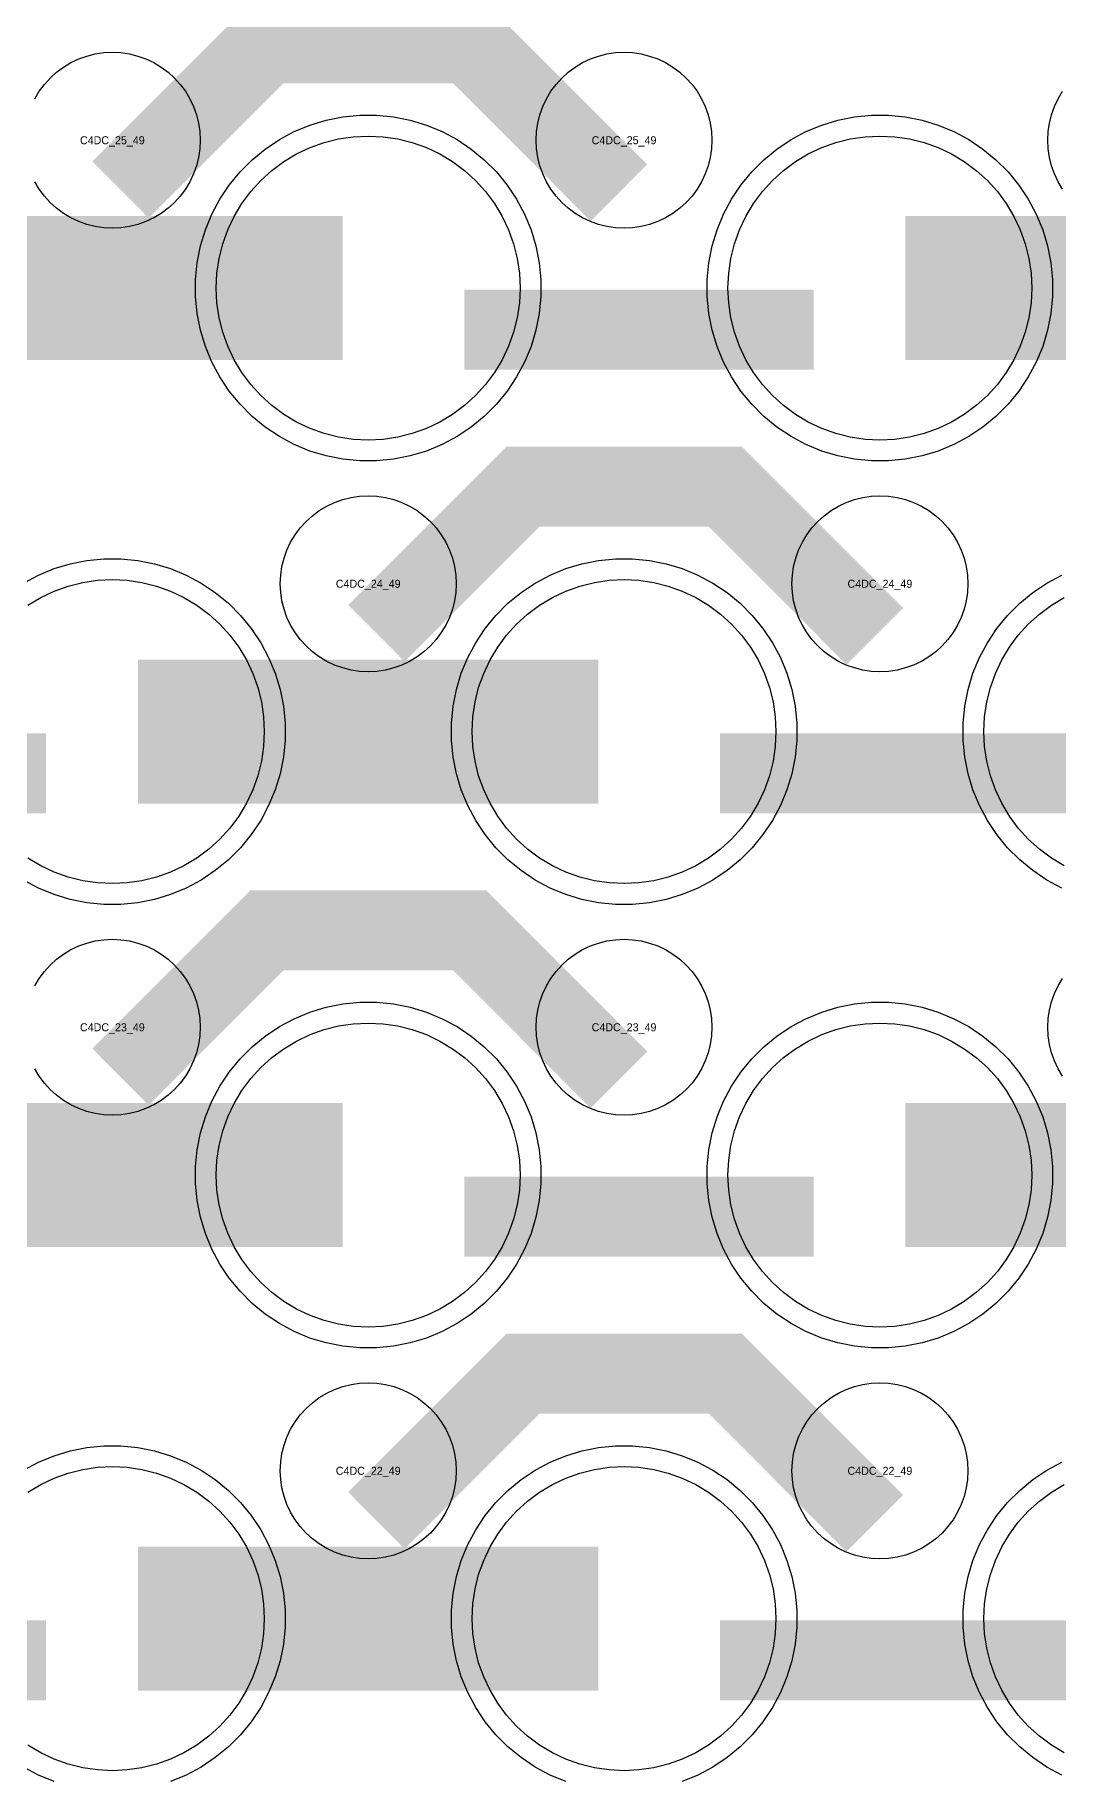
# Model space of a CAD drawing. Extents: x -11880 to 11880, y -14992 to 14992.
# Drawn here: x 3656 to 3976, y -11840 to -11296 of the extents above; entities that cross this region are included whole.
import ezdxf
from ezdxf.enums import TextEntityAlignment as Align

# ---------------------------------------------------------------- set-up
doc = ezdxf.new("R2010")
doc.units = 0
doc.header["$MEASUREMENT"] = 0
for name, color, linetype in [('GDS_775_DT_237', 138, 'CONTINUOUS'), ('RDL1_FS', 34, 'CONTINUOUS'), ('RDL_BS', 160, 'CONTINUOUS')]:
    doc.layers.add(name, color=color, linetype=linetype)

msp = doc.modelspace()

# ---------------------------------------------------------------- linework, layer by layer
at = {"layer": 'RDL1_FS'}
for points in [[(3760, -11422.969), (3755.343, -11422.74), (3750.732, -11422.056), (3746.209, -11420.924), (3741.819, -11419.352), (3737.605, -11417.36), (3733.605, -11414.962), (3729.86, -11412.184), (3726.406, -11409.054), (3723.276, -11405.6), (3720.498, -11401.855), (3718.1, -11397.855), (3716.108, -11393.641), (3714.536, -11389.251), (3713.404, -11384.728), (3712.72, -11380.117), (3712.491, -11375.46), (3712.72, -11370.803), (3713.404, -11366.192), (3714.536, -11361.669), (3716.108, -11357.279), (3718.1, -11353.065), (3720.498, -11349.065), (3723.276, -11345.32), (3726.406, -11341.866), (3729.86, -11338.736), (3733.605, -11335.958), (3737.605, -11333.56), (3741.819, -11331.568), (3746.209, -11329.996), (3750.732, -11328.864), (3755.343, -11328.18), (3760, -11327.951), (3764.657, -11328.18), (3769.268, -11328.864), (3773.791, -11329.996), (3778.181, -11331.568), (3782.395, -11333.56), (3786.395, -11335.958), (3790.14, -11338.736), (3793.594, -11341.866), (3796.724, -11345.32), (3799.502, -11349.065), (3801.9, -11353.065), (3803.892, -11357.279), (3805.464, -11361.669), (3806.596, -11366.192), (3807.28, -11370.803), (3807.509, -11375.46), (3807.28, -11380.117), (3806.596, -11384.728), (3805.464, -11389.251), (3803.892, -11393.641), (3801.9, -11397.855), (3799.502, -11401.855), (3796.724, -11405.6), (3793.594, -11409.054), (3790.14, -11412.184), (3786.395, -11414.962), (3782.395, -11417.36), (3778.181, -11419.352), (3773.791, -11420.924), (3769.268, -11422.056), (3764.657, -11422.74)], [(3920, -11422.969), (3915.343, -11422.74), (3910.732, -11422.056), (3906.209, -11420.924), (3901.819, -11419.352), (3897.605, -11417.36), (3893.605, -11414.962), (3889.86, -11412.184), (3886.406, -11409.054), (3883.276, -11405.6), (3880.498, -11401.855), (3878.1, -11397.855), (3876.108, -11393.641), (3874.536, -11389.251), (3873.404, -11384.728), (3872.72, -11380.117), (3872.491, -11375.46), (3872.72, -11370.803), (3873.404, -11366.192), (3874.536, -11361.669), (3876.108, -11357.279), (3878.1, -11353.065), (3880.498, -11349.065), (3883.276, -11345.32), (3886.406, -11341.866), (3889.86, -11338.736), (3893.605, -11335.958), (3897.605, -11333.56), (3901.819, -11331.568), (3906.209, -11329.996), (3910.732, -11328.864), (3915.343, -11328.18), (3920, -11327.951), (3924.657, -11328.18), (3929.268, -11328.864), (3933.791, -11329.996), (3938.181, -11331.568), (3942.395, -11333.56), (3946.395, -11335.958), (3950.14, -11338.736), (3953.594, -11341.866), (3956.724, -11345.32), (3959.502, -11349.065), (3961.9, -11353.065), (3963.892, -11357.279), (3965.464, -11361.669), (3966.596, -11366.192), (3967.28, -11370.803), (3967.509, -11375.46), (3967.28, -11380.117), (3966.596, -11384.728), (3965.464, -11389.251), (3963.892, -11393.641), (3961.9, -11397.855), (3959.502, -11401.855), (3956.724, -11405.6), (3953.594, -11409.054), (3950.14, -11412.184), (3946.395, -11414.962), (3942.395, -11417.36), (3938.181, -11419.352), (3933.791, -11420.924), (3929.268, -11422.056), (3924.657, -11422.74)], [(3840, -11838.664), (3835.343, -11838.435), (3830.732, -11837.751), (3826.209, -11836.619), (3821.819, -11835.047), (3817.605, -11833.055), (3813.605, -11830.657), (3809.86, -11827.879), (3806.406, -11824.749), (3803.276, -11821.295), (3800.498, -11817.55), (3798.1, -11813.55), (3796.108, -11809.336), (3794.536, -11804.946), (3793.404, -11800.423), (3792.72, -11795.812), (3792.491, -11791.155), (3792.72, -11786.498), (3793.404, -11781.887), (3794.536, -11777.364), (3796.108, -11772.974), (3798.1, -11768.76), (3800.498, -11764.76), (3803.276, -11761.015), (3806.406, -11757.561), (3809.86, -11754.431), (3813.605, -11751.653), (3817.605, -11749.255), (3821.819, -11747.263), (3826.209, -11745.691), (3830.732, -11744.559), (3835.343, -11743.875), (3840, -11743.646), (3844.657, -11743.875), (3849.268, -11744.559), (3853.791, -11745.691), (3858.181, -11747.263), (3862.395, -11749.255), (3866.395, -11751.653), (3870.14, -11754.431), (3873.594, -11757.561), (3876.724, -11761.015), (3879.502, -11764.76), (3881.9, -11768.76), (3883.892, -11772.974), (3885.464, -11777.364), (3886.596, -11781.887), (3887.28, -11786.498), (3887.509, -11791.155), (3887.28, -11795.812), (3886.596, -11800.423), (3885.464, -11804.946), (3883.892, -11809.336), (3881.9, -11813.55), (3879.502, -11817.55), (3876.724, -11821.295), (3873.594, -11824.749), (3870.14, -11827.879), (3866.395, -11830.657), (3862.395, -11833.055), (3858.181, -11835.047), (3853.791, -11836.619), (3849.268, -11837.751), (3844.657, -11838.435)]]:
    msp.add_lwpolyline(points, close=True, dxfattribs=at)
for points in [[(3608.002, -11375.46, 45, 45, 0), (3680.002, -11375.46, 45, 45, 0)], [(3680.002, -11375.46, 45, 45, 0), (3752.002, -11375.46, 45, 45, 0)], [(3928.002, -11375.46, 45, 45, 0), (4000.002, -11375.46, 45, 45, 0)], [(3688.002, -11791.155, 45, 45, 0), (3760.002, -11791.155, 45, 45, 0)], [(3760.002, -11791.155, 45, 45, 0), (3832.002, -11791.155, 45, 45, 0)]]:
    msp.add_lwpolyline(points, format="xyseb", dxfattribs=at)
at = {"layer": 'RDL1_FS', "color": 241, "true_color": 0xf7abae}
for points in [[(3653.605, -11474.523), (3657.605, -11472.125), (3661.819, -11470.133), (3666.209, -11468.561), (3670.732, -11467.429), (3675.343, -11466.745), (3680, -11466.516), (3684.657, -11466.745), (3689.268, -11467.429), (3693.791, -11468.561), (3698.181, -11470.133), (3702.395, -11472.125), (3706.395, -11474.523), (3710.14, -11477.301), (3713.594, -11480.431), (3716.724, -11483.885), (3719.502, -11487.63), (3721.9, -11491.63), (3723.892, -11495.844), (3725.464, -11500.234), (3726.596, -11504.757), (3727.28, -11509.368), (3727.509, -11514.025), (3727.28, -11518.682), (3726.596, -11523.293), (3725.464, -11527.816), (3723.892, -11532.206), (3721.9, -11536.42), (3719.502, -11540.42), (3716.724, -11544.165), (3713.594, -11547.619), (3710.14, -11550.749), (3706.395, -11553.527), (3702.395, -11555.925), (3698.181, -11557.917), (3693.791, -11559.489), (3689.268, -11560.621), (3684.657, -11561.305), (3680, -11561.534), (3675.343, -11561.305), (3670.732, -11560.621), (3666.209, -11559.489), (3661.819, -11557.917), (3657.605, -11555.925), (3653.605, -11553.527)], [(3977.605, -11555.925), (3973.605, -11553.527), (3969.86, -11550.749), (3966.406, -11547.619), (3963.276, -11544.165), (3960.498, -11540.42), (3958.1, -11536.42), (3956.108, -11532.206), (3954.536, -11527.816), (3953.404, -11523.293), (3952.72, -11518.682), (3952.491, -11514.025), (3952.72, -11509.368), (3953.404, -11504.757), (3954.536, -11500.234), (3956.108, -11495.844), (3958.1, -11491.63), (3960.498, -11487.63), (3963.276, -11483.885), (3966.406, -11480.431), (3969.86, -11477.301), (3973.605, -11474.523), (3977.605, -11472.125)]]:
    msp.add_lwpolyline(points, dxfattribs=at)
for points in [[(3840, -11561.534), (3835.343, -11561.305), (3830.732, -11560.621), (3826.209, -11559.489), (3821.819, -11557.917), (3817.605, -11555.925), (3813.605, -11553.527), (3809.86, -11550.749), (3806.406, -11547.619), (3803.276, -11544.165), (3800.498, -11540.42), (3798.1, -11536.42), (3796.108, -11532.206), (3794.536, -11527.816), (3793.404, -11523.293), (3792.72, -11518.682), (3792.491, -11514.025), (3792.72, -11509.368), (3793.404, -11504.757), (3794.536, -11500.234), (3796.108, -11495.844), (3798.1, -11491.63), (3800.498, -11487.63), (3803.276, -11483.885), (3806.406, -11480.431), (3809.86, -11477.301), (3813.605, -11474.523), (3817.605, -11472.125), (3821.819, -11470.133), (3826.209, -11468.561), (3830.732, -11467.429), (3835.343, -11466.745), (3840, -11466.516), (3844.657, -11466.745), (3849.268, -11467.429), (3853.791, -11468.561), (3858.181, -11470.133), (3862.395, -11472.125), (3866.395, -11474.523), (3870.14, -11477.301), (3873.594, -11480.431), (3876.724, -11483.885), (3879.502, -11487.63), (3881.9, -11491.63), (3883.892, -11495.844), (3885.464, -11500.234), (3886.596, -11504.757), (3887.28, -11509.368), (3887.509, -11514.025), (3887.28, -11518.682), (3886.596, -11523.293), (3885.464, -11527.816), (3883.892, -11532.206), (3881.9, -11536.42), (3879.502, -11540.42), (3876.724, -11544.165), (3873.594, -11547.619), (3870.14, -11550.749), (3866.395, -11553.527), (3862.395, -11555.925), (3858.181, -11557.917), (3853.791, -11559.489), (3849.268, -11560.621), (3844.657, -11561.305)], [(3760, -11700.099), (3755.343, -11699.87), (3750.732, -11699.186), (3746.209, -11698.054), (3741.819, -11696.482), (3737.605, -11694.49), (3733.605, -11692.092), (3729.86, -11689.314), (3726.406, -11686.184), (3723.276, -11682.73), (3720.498, -11678.985), (3718.1, -11674.985), (3716.108, -11670.771), (3714.536, -11666.381), (3713.404, -11661.858), (3712.72, -11657.247), (3712.491, -11652.59), (3712.72, -11647.933), (3713.404, -11643.322), (3714.536, -11638.799), (3716.108, -11634.409), (3718.1, -11630.195), (3720.498, -11626.195), (3723.276, -11622.45), (3726.406, -11618.996), (3729.86, -11615.866), (3733.605, -11613.088), (3737.605, -11610.69), (3741.819, -11608.698), (3746.209, -11607.126), (3750.732, -11605.994), (3755.343, -11605.31), (3760, -11605.081), (3764.657, -11605.31), (3769.268, -11605.994), (3773.791, -11607.126), (3778.181, -11608.698), (3782.395, -11610.69), (3786.395, -11613.088), (3790.14, -11615.866), (3793.594, -11618.996), (3796.724, -11622.45), (3799.502, -11626.195), (3801.9, -11630.195), (3803.892, -11634.409), (3805.464, -11638.799), (3806.596, -11643.322), (3807.28, -11647.933), (3807.509, -11652.59), (3807.28, -11657.247), (3806.596, -11661.858), (3805.464, -11666.381), (3803.892, -11670.771), (3801.9, -11674.985), (3799.502, -11678.985), (3796.724, -11682.73), (3793.594, -11686.184), (3790.14, -11689.314), (3786.395, -11692.092), (3782.395, -11694.49), (3778.181, -11696.482), (3773.791, -11698.054), (3769.268, -11699.186), (3764.657, -11699.87)], [(3920, -11700.099), (3915.343, -11699.87), (3910.732, -11699.186), (3906.209, -11698.054), (3901.819, -11696.482), (3897.605, -11694.49), (3893.605, -11692.092), (3889.86, -11689.314), (3886.406, -11686.184), (3883.276, -11682.73), (3880.498, -11678.985), (3878.1, -11674.985), (3876.108, -11670.771), (3874.536, -11666.381), (3873.404, -11661.858), (3872.72, -11657.247), (3872.491, -11652.59), (3872.72, -11647.933), (3873.404, -11643.322), (3874.536, -11638.799), (3876.108, -11634.409), (3878.1, -11630.195), (3880.498, -11626.195), (3883.276, -11622.45), (3886.406, -11618.996), (3889.86, -11615.866), (3893.605, -11613.088), (3897.605, -11610.69), (3901.819, -11608.698), (3906.209, -11607.126), (3910.732, -11605.994), (3915.343, -11605.31), (3920, -11605.081), (3924.657, -11605.31), (3929.268, -11605.994), (3933.791, -11607.126), (3938.181, -11608.698), (3942.395, -11610.69), (3946.395, -11613.088), (3950.14, -11615.866), (3953.594, -11618.996), (3956.724, -11622.45), (3959.502, -11626.195), (3961.9, -11630.195), (3963.892, -11634.409), (3965.464, -11638.799), (3966.596, -11643.322), (3967.28, -11647.933), (3967.509, -11652.59), (3967.28, -11657.247), (3966.596, -11661.858), (3965.464, -11666.381), (3963.892, -11670.771), (3961.9, -11674.985), (3959.502, -11678.985), (3956.724, -11682.73), (3953.594, -11686.184), (3950.14, -11689.314), (3946.395, -11692.092), (3942.395, -11694.49), (3938.181, -11696.482), (3933.791, -11698.054), (3929.268, -11699.186), (3924.657, -11699.87)]]:
    msp.add_lwpolyline(points, close=True, dxfattribs=at)
for points in [[(3688.002, -11514.025, 45, 45, 0), (3760.002, -11514.025, 45, 45, 0)], [(3760.002, -11514.025, 45, 45, 0), (3832.002, -11514.025, 45, 45, 0)], [(3608.002, -11652.59, 45, 45, 0), (3680.002, -11652.59, 45, 45, 0)], [(3680.002, -11652.59, 45, 45, 0), (3752.002, -11652.59, 45, 45, 0)], [(3928.002, -11652.59, 45, 45, 0), (4000.002, -11652.59, 45, 45, 0)]]:
    msp.add_lwpolyline(points, format="xyseb", dxfattribs=at)
at = {"layer": 'RDL1_FS'}
for points in [[(3653.605, -11751.653), (3657.605, -11749.255), (3661.819, -11747.263), (3666.209, -11745.691), (3670.732, -11744.559), (3675.343, -11743.875), (3680, -11743.646), (3684.657, -11743.875), (3689.268, -11744.559), (3693.791, -11745.691), (3698.181, -11747.263), (3702.395, -11749.255), (3706.395, -11751.653), (3710.14, -11754.431), (3713.594, -11757.561), (3716.724, -11761.015), (3719.502, -11764.76), (3721.9, -11768.76), (3723.892, -11772.974), (3725.464, -11777.364), (3726.596, -11781.887), (3727.28, -11786.498), (3727.509, -11791.155), (3727.28, -11795.812), (3726.596, -11800.423), (3725.464, -11804.946), (3723.892, -11809.336), (3721.9, -11813.55), (3719.502, -11817.55), (3716.724, -11821.295), (3713.594, -11824.749), (3710.14, -11827.879), (3706.395, -11830.657), (3702.395, -11833.055), (3698.181, -11835.047), (3693.791, -11836.619), (3689.268, -11837.751), (3684.657, -11838.435), (3680, -11838.664), (3675.343, -11838.435), (3670.732, -11837.751), (3666.209, -11836.619), (3661.819, -11835.047), (3657.605, -11833.055), (3653.605, -11830.657)], [(3977.605, -11833.055), (3973.605, -11830.657), (3969.86, -11827.879), (3966.406, -11824.749), (3963.276, -11821.295), (3960.498, -11817.55), (3958.1, -11813.55), (3956.108, -11809.336), (3954.536, -11804.946), (3953.404, -11800.423), (3952.72, -11795.812), (3952.491, -11791.155), (3952.72, -11786.498), (3953.404, -11781.887), (3954.536, -11777.364), (3956.108, -11772.974), (3958.1, -11768.76), (3960.498, -11764.76), (3963.276, -11761.015), (3966.406, -11757.561), (3969.86, -11754.431), (3973.605, -11751.653), (3977.605, -11749.255)]]:
    msp.add_lwpolyline(points, dxfattribs=at)
at = {"layer": 'RDL_BS'}
for points in [[(3682.562, -11344.774, 25, 25, 0), (3728.377, -11298.959, 25, 25, 0), (3761.93, -11298.959, 25, 25, 0)], [(3838.401, -11345.673, 25, 25, 0), (3791.687, -11298.959, 25, 25, 0), (3761.929, -11298.959, 25, 25, 0)], [(3790.016, -11388.473, 25, 25, 0), (3899.281, -11388.473, 25, 25, 0)], [(3762.562, -11483.339, 25, 25, 0), (3808.377, -11437.524, 25, 25, 0), (3841.93, -11437.524, 25, 25, 0)], [(3918.401, -11484.238, 25, 25, 0), (3871.687, -11437.524, 25, 25, 0), (3841.929, -11437.524, 25, 25, 0)], [(3682.562, -11621.904, 25, 25, 0), (3728.377, -11576.089, 25, 25, 0), (3761.93, -11576.089, 25, 25, 0)], [(3838.401, -11622.803, 25, 25, 0), (3791.687, -11576.089, 25, 25, 0), (3761.929, -11576.089, 25, 25, 0)], [(3762.562, -11760.469, 25, 25, 0), (3808.377, -11714.654, 25, 25, 0), (3841.93, -11714.654, 25, 25, 0)], [(3918.401, -11761.368, 25, 25, 0), (3871.687, -11714.654, 25, 25, 0), (3841.929, -11714.654, 25, 25, 0)], [(3550.016, -11804.168, 25, 25, 0), (3659.281, -11804.168, 25, 25, 0)], [(3870.016, -11804.168, 25, 25, 0), (3979.281, -11804.168, 25, 25, 0)]]:
    msp.add_lwpolyline(points, format="xyseb", dxfattribs=at)
for points in [[(3655.75, -11316.316), (3657.143, -11313.992), (3658.746, -11311.829), (3660.558, -11309.83), (3662.557, -11308.018), (3664.72, -11306.415), (3667.044, -11305.022), (3669.481, -11303.87), (3672.016, -11302.963), (3674.635, -11302.306), (3677.307, -11301.91), (3680, -11301.778), (3682.693, -11301.91), (3685.365, -11302.306), (3687.984, -11302.963), (3690.519, -11303.87), (3692.956, -11305.022), (3695.28, -11306.415), (3697.443, -11308.018), (3699.442, -11309.83), (3701.254, -11311.829), (3702.857, -11313.992), (3704.25, -11316.316), (3705.402, -11318.753), (3706.309, -11321.288), (3706.966, -11323.907), (3707.362, -11326.579), (3707.494, -11329.272), (3707.362, -11331.965), (3706.966, -11334.637), (3706.309, -11337.256), (3705.402, -11339.791), (3704.25, -11342.228), (3702.857, -11344.552), (3701.254, -11346.715), (3699.442, -11348.714), (3697.443, -11350.526), (3695.28, -11352.129), (3692.956, -11353.522), (3690.519, -11354.674), (3687.984, -11355.581), (3685.365, -11356.238), (3682.693, -11356.634), (3680, -11356.766), (3677.307, -11356.634), (3674.635, -11356.238), (3672.016, -11355.581), (3669.481, -11354.674), (3667.044, -11353.522), (3664.72, -11352.129), (3662.557, -11350.526), (3660.558, -11348.714), (3658.746, -11346.715), (3657.143, -11344.552), (3655.75, -11342.228)], [(3977.143, -11344.552), (3975.75, -11342.228), (3974.598, -11339.791), (3973.691, -11337.256), (3973.034, -11334.637), (3972.638, -11331.965), (3972.506, -11329.272), (3972.638, -11326.579), (3973.034, -11323.907), (3973.691, -11321.288), (3974.598, -11318.753), (3975.75, -11316.316), (3977.143, -11313.992)], [(3655.75, -11593.446), (3657.143, -11591.122), (3658.746, -11588.959), (3660.558, -11586.96), (3662.557, -11585.148), (3664.72, -11583.545), (3667.044, -11582.152), (3669.481, -11581), (3672.016, -11580.093), (3674.635, -11579.436), (3677.307, -11579.04), (3680, -11578.908), (3682.693, -11579.04), (3685.365, -11579.436), (3687.984, -11580.093), (3690.519, -11581), (3692.956, -11582.152), (3695.28, -11583.545), (3697.443, -11585.148), (3699.442, -11586.96), (3701.254, -11588.959), (3702.857, -11591.122), (3704.25, -11593.446), (3705.402, -11595.883), (3706.309, -11598.418), (3706.966, -11601.037), (3707.362, -11603.709), (3707.494, -11606.402), (3707.362, -11609.095), (3706.966, -11611.767), (3706.309, -11614.386), (3705.402, -11616.921), (3704.25, -11619.358), (3702.857, -11621.682), (3701.254, -11623.845), (3699.442, -11625.844), (3697.443, -11627.656), (3695.28, -11629.259), (3692.956, -11630.652), (3690.519, -11631.804), (3687.984, -11632.711), (3685.365, -11633.368), (3682.693, -11633.764), (3680, -11633.896), (3677.307, -11633.764), (3674.635, -11633.368), (3672.016, -11632.711), (3669.481, -11631.804), (3667.044, -11630.652), (3664.72, -11629.259), (3662.557, -11627.656), (3660.558, -11625.844), (3658.746, -11623.845), (3657.143, -11621.682), (3655.75, -11619.358)], [(3977.143, -11621.682), (3975.75, -11619.358), (3974.598, -11616.921), (3973.691, -11614.386), (3973.034, -11611.767), (3972.638, -11609.095), (3972.506, -11606.402), (3972.638, -11603.709), (3973.034, -11601.037), (3973.691, -11598.418), (3974.598, -11595.883), (3975.75, -11593.446), (3977.143, -11591.122)], [(3652.223, -11744.772), (3656.885, -11742.28), (3661.795, -11740.249), (3666.835, -11738.718), (3672.062, -11737.672), (3677.356, -11737.155), (3682.644, -11737.155), (3687.938, -11737.672), (3693.165, -11738.718), (3698.205, -11740.249), (3703.115, -11742.28), (3707.777, -11744.772), (3712.191, -11747.719), (3716.292, -11751.081), (3720.074, -11754.863), (3723.436, -11758.964), (3726.383, -11763.378), (3728.875, -11768.04), (3730.906, -11772.95), (3732.437, -11777.99), (3733.483, -11783.217), (3734, -11788.511), (3734, -11793.799), (3733.483, -11799.093), (3732.437, -11804.32), (3730.906, -11809.36), (3728.875, -11814.27), (3726.383, -11818.932), (3723.436, -11823.346), (3720.074, -11827.447), (3716.292, -11831.229), (3712.191, -11834.591), (3707.777, -11837.538), (3703.115, -11840.03), (3698.205, -11842.061)], [(3821.795, -11842.061), (3816.885, -11840.03), (3812.223, -11837.538), (3807.809, -11834.591), (3803.708, -11831.229), (3799.926, -11827.447), (3796.564, -11823.346), (3793.617, -11818.932), (3791.125, -11814.27), (3789.094, -11809.36), (3787.563, -11804.32), (3786.517, -11799.093), (3786, -11793.799), (3786, -11788.511), (3786.517, -11783.217), (3787.563, -11777.99), (3789.094, -11772.95), (3791.125, -11768.04), (3793.617, -11763.378), (3796.564, -11758.964), (3799.926, -11754.863), (3803.708, -11751.081), (3807.809, -11747.719), (3812.223, -11744.772), (3816.885, -11742.28), (3821.795, -11740.249), (3826.835, -11738.718), (3832.062, -11737.672), (3837.356, -11737.155), (3842.644, -11737.155), (3847.938, -11737.672), (3853.165, -11738.718), (3858.205, -11740.249), (3863.115, -11742.28), (3867.777, -11744.772), (3872.191, -11747.719), (3876.292, -11751.081), (3880.074, -11754.863), (3883.436, -11758.964), (3886.383, -11763.378), (3888.875, -11768.04), (3890.906, -11772.95), (3892.437, -11777.99), (3893.483, -11783.217), (3894, -11788.511), (3894, -11793.799), (3893.483, -11799.093), (3892.437, -11804.32), (3890.906, -11809.36), (3888.875, -11814.27), (3886.383, -11818.932), (3883.436, -11823.346), (3880.074, -11827.447), (3876.292, -11831.229), (3872.191, -11834.591), (3867.777, -11837.538), (3863.115, -11840.03), (3858.205, -11842.061)], [(3976.885, -11840.03), (3972.223, -11837.538), (3967.809, -11834.591), (3963.708, -11831.229), (3959.926, -11827.447), (3956.564, -11823.346), (3953.617, -11818.932), (3951.125, -11814.27), (3949.094, -11809.36), (3947.563, -11804.32), (3946.517, -11799.093), (3946, -11793.799), (3946, -11788.511), (3946.517, -11783.217), (3947.563, -11777.99), (3949.094, -11772.95), (3951.125, -11768.04), (3953.617, -11763.378), (3956.564, -11758.964), (3959.926, -11754.863), (3963.708, -11751.081), (3967.809, -11747.719), (3972.223, -11744.772), (3976.885, -11742.28)], [(3661.795, -11842.061), (3656.885, -11840.03), (3652.223, -11837.538)]]:
    msp.add_lwpolyline(points, dxfattribs=at)
for points in [[(3840, -11356.766), (3837.307, -11356.634), (3834.635, -11356.238), (3832.016, -11355.581), (3829.481, -11354.674), (3827.044, -11353.522), (3824.72, -11352.129), (3822.557, -11350.526), (3820.558, -11348.714), (3818.746, -11346.715), (3817.143, -11344.552), (3815.75, -11342.228), (3814.598, -11339.791), (3813.691, -11337.256), (3813.034, -11334.637), (3812.638, -11331.965), (3812.506, -11329.272), (3812.638, -11326.579), (3813.034, -11323.907), (3813.691, -11321.288), (3814.598, -11318.753), (3815.75, -11316.316), (3817.143, -11313.992), (3818.746, -11311.829), (3820.558, -11309.83), (3822.557, -11308.018), (3824.72, -11306.415), (3827.044, -11305.022), (3829.481, -11303.87), (3832.016, -11302.963), (3834.635, -11302.306), (3837.307, -11301.91), (3840, -11301.778), (3842.693, -11301.91), (3845.365, -11302.306), (3847.984, -11302.963), (3850.519, -11303.87), (3852.956, -11305.022), (3855.28, -11306.415), (3857.443, -11308.018), (3859.442, -11309.83), (3861.254, -11311.829), (3862.857, -11313.992), (3864.25, -11316.316), (3865.402, -11318.753), (3866.309, -11321.288), (3866.966, -11323.907), (3867.362, -11326.579), (3867.494, -11329.272), (3867.362, -11331.965), (3866.966, -11334.637), (3866.309, -11337.256), (3865.402, -11339.791), (3864.25, -11342.228), (3862.857, -11344.552), (3861.254, -11346.715), (3859.442, -11348.714), (3857.443, -11350.526), (3855.28, -11352.129), (3852.956, -11353.522), (3850.519, -11354.674), (3847.984, -11355.581), (3845.365, -11356.238), (3842.693, -11356.634)], [(3757.356, -11429.46), (3752.062, -11428.943), (3746.835, -11427.897), (3741.795, -11426.366), (3736.885, -11424.335), (3732.223, -11421.843), (3727.809, -11418.896), (3723.708, -11415.534), (3719.926, -11411.752), (3716.564, -11407.651), (3713.617, -11403.237), (3711.125, -11398.575), (3709.094, -11393.665), (3707.563, -11388.625), (3706.517, -11383.398), (3706, -11378.104), (3706, -11372.816), (3706.517, -11367.522), (3707.563, -11362.295), (3709.094, -11357.255), (3711.125, -11352.345), (3713.617, -11347.683), (3716.564, -11343.269), (3719.926, -11339.168), (3723.708, -11335.386), (3727.809, -11332.024), (3732.223, -11329.077), (3736.885, -11326.585), (3741.795, -11324.554), (3746.835, -11323.023), (3752.062, -11321.977), (3757.356, -11321.46), (3762.644, -11321.46), (3767.938, -11321.977), (3773.165, -11323.023), (3778.205, -11324.554), (3783.115, -11326.585), (3787.777, -11329.077), (3792.191, -11332.024), (3796.292, -11335.386), (3800.074, -11339.168), (3803.436, -11343.269), (3806.383, -11347.683), (3808.875, -11352.345), (3810.906, -11357.255), (3812.437, -11362.295), (3813.483, -11367.522), (3814, -11372.816), (3814, -11378.104), (3813.483, -11383.398), (3812.437, -11388.625), (3810.906, -11393.665), (3808.875, -11398.575), (3806.383, -11403.237), (3803.436, -11407.651), (3800.074, -11411.752), (3796.292, -11415.534), (3792.191, -11418.896), (3787.777, -11421.843), (3783.115, -11424.335), (3778.205, -11426.366), (3773.165, -11427.897), (3767.938, -11428.943), (3762.644, -11429.46)], [(3917.356, -11429.46), (3912.062, -11428.943), (3906.835, -11427.897), (3901.795, -11426.366), (3896.885, -11424.335), (3892.223, -11421.843), (3887.809, -11418.896), (3883.708, -11415.534), (3879.926, -11411.752), (3876.564, -11407.651), (3873.617, -11403.237), (3871.125, -11398.575), (3869.094, -11393.665), (3867.563, -11388.625), (3866.517, -11383.398), (3866, -11378.104), (3866, -11372.816), (3866.517, -11367.522), (3867.563, -11362.295), (3869.094, -11357.255), (3871.125, -11352.345), (3873.617, -11347.683), (3876.564, -11343.269), (3879.926, -11339.168), (3883.708, -11335.386), (3887.809, -11332.024), (3892.223, -11329.077), (3896.885, -11326.585), (3901.795, -11324.554), (3906.835, -11323.023), (3912.062, -11321.977), (3917.356, -11321.46), (3922.644, -11321.46), (3927.938, -11321.977), (3933.165, -11323.023), (3938.205, -11324.554), (3943.115, -11326.585), (3947.777, -11329.077), (3952.191, -11332.024), (3956.292, -11335.386), (3960.074, -11339.168), (3963.436, -11343.269), (3966.383, -11347.683), (3968.875, -11352.345), (3970.906, -11357.255), (3972.437, -11362.295), (3973.483, -11367.522), (3974, -11372.816), (3974, -11378.104), (3973.483, -11383.398), (3972.437, -11388.625), (3970.906, -11393.665), (3968.875, -11398.575), (3966.383, -11403.237), (3963.436, -11407.651), (3960.074, -11411.752), (3956.292, -11415.534), (3952.191, -11418.896), (3947.777, -11421.843), (3943.115, -11424.335), (3938.205, -11426.366), (3933.165, -11427.897), (3927.938, -11428.943), (3922.644, -11429.46)], [(3760, -11495.331), (3757.307, -11495.199), (3754.635, -11494.803), (3752.016, -11494.146), (3749.481, -11493.239), (3747.044, -11492.087), (3744.72, -11490.694), (3742.557, -11489.091), (3740.558, -11487.279), (3738.746, -11485.28), (3737.143, -11483.117), (3735.75, -11480.793), (3734.598, -11478.356), (3733.691, -11475.821), (3733.034, -11473.202), (3732.638, -11470.53), (3732.506, -11467.837), (3732.638, -11465.144), (3733.034, -11462.472), (3733.691, -11459.853), (3734.598, -11457.318), (3735.75, -11454.881), (3737.143, -11452.557), (3738.746, -11450.394), (3740.558, -11448.395), (3742.557, -11446.583), (3744.72, -11444.98), (3747.044, -11443.587), (3749.481, -11442.435), (3752.016, -11441.528), (3754.635, -11440.871), (3757.307, -11440.475), (3760, -11440.343), (3762.693, -11440.475), (3765.365, -11440.871), (3767.984, -11441.528), (3770.519, -11442.435), (3772.956, -11443.587), (3775.28, -11444.98), (3777.443, -11446.583), (3779.442, -11448.395), (3781.254, -11450.394), (3782.857, -11452.557), (3784.25, -11454.881), (3785.402, -11457.318), (3786.309, -11459.853), (3786.966, -11462.472), (3787.362, -11465.144), (3787.494, -11467.837), (3787.362, -11470.53), (3786.966, -11473.202), (3786.309, -11475.821), (3785.402, -11478.356), (3784.25, -11480.793), (3782.857, -11483.117), (3781.254, -11485.28), (3779.442, -11487.279), (3777.443, -11489.091), (3775.28, -11490.694), (3772.956, -11492.087), (3770.519, -11493.239), (3767.984, -11494.146), (3765.365, -11494.803), (3762.693, -11495.199)], [(3920, -11495.331), (3917.307, -11495.199), (3914.635, -11494.803), (3912.016, -11494.146), (3909.481, -11493.239), (3907.044, -11492.087), (3904.72, -11490.694), (3902.557, -11489.091), (3900.558, -11487.279), (3898.746, -11485.28), (3897.143, -11483.117), (3895.75, -11480.793), (3894.598, -11478.356), (3893.691, -11475.821), (3893.034, -11473.202), (3892.638, -11470.53), (3892.506, -11467.837), (3892.638, -11465.144), (3893.034, -11462.472), (3893.691, -11459.853), (3894.598, -11457.318), (3895.75, -11454.881), (3897.143, -11452.557), (3898.746, -11450.394), (3900.558, -11448.395), (3902.557, -11446.583), (3904.72, -11444.98), (3907.044, -11443.587), (3909.481, -11442.435), (3912.016, -11441.528), (3914.635, -11440.871), (3917.307, -11440.475), (3920, -11440.343), (3922.693, -11440.475), (3925.365, -11440.871), (3927.984, -11441.528), (3930.519, -11442.435), (3932.956, -11443.587), (3935.28, -11444.98), (3937.443, -11446.583), (3939.442, -11448.395), (3941.254, -11450.394), (3942.857, -11452.557), (3944.25, -11454.881), (3945.402, -11457.318), (3946.309, -11459.853), (3946.966, -11462.472), (3947.362, -11465.144), (3947.494, -11467.837), (3947.362, -11470.53), (3946.966, -11473.202), (3946.309, -11475.821), (3945.402, -11478.356), (3944.25, -11480.793), (3942.857, -11483.117), (3941.254, -11485.28), (3939.442, -11487.279), (3937.443, -11489.091), (3935.28, -11490.694), (3932.956, -11492.087), (3930.519, -11493.239), (3927.984, -11494.146), (3925.365, -11494.803), (3922.693, -11495.199)], [(3840, -11633.896), (3837.307, -11633.764), (3834.635, -11633.368), (3832.016, -11632.711), (3829.481, -11631.804), (3827.044, -11630.652), (3824.72, -11629.259), (3822.557, -11627.656), (3820.558, -11625.844), (3818.746, -11623.845), (3817.143, -11621.682), (3815.75, -11619.358), (3814.598, -11616.921), (3813.691, -11614.386), (3813.034, -11611.767), (3812.638, -11609.095), (3812.506, -11606.402), (3812.638, -11603.709), (3813.034, -11601.037), (3813.691, -11598.418), (3814.598, -11595.883), (3815.75, -11593.446), (3817.143, -11591.122), (3818.746, -11588.959), (3820.558, -11586.96), (3822.557, -11585.148), (3824.72, -11583.545), (3827.044, -11582.152), (3829.481, -11581), (3832.016, -11580.093), (3834.635, -11579.436), (3837.307, -11579.04), (3840, -11578.908), (3842.693, -11579.04), (3845.365, -11579.436), (3847.984, -11580.093), (3850.519, -11581), (3852.956, -11582.152), (3855.28, -11583.545), (3857.443, -11585.148), (3859.442, -11586.96), (3861.254, -11588.959), (3862.857, -11591.122), (3864.25, -11593.446), (3865.402, -11595.883), (3866.309, -11598.418), (3866.966, -11601.037), (3867.362, -11603.709), (3867.494, -11606.402), (3867.362, -11609.095), (3866.966, -11611.767), (3866.309, -11614.386), (3865.402, -11616.921), (3864.25, -11619.358), (3862.857, -11621.682), (3861.254, -11623.845), (3859.442, -11625.844), (3857.443, -11627.656), (3855.28, -11629.259), (3852.956, -11630.652), (3850.519, -11631.804), (3847.984, -11632.711), (3845.365, -11633.368), (3842.693, -11633.764)], [(3760, -11772.461), (3757.307, -11772.329), (3754.635, -11771.933), (3752.016, -11771.276), (3749.481, -11770.369), (3747.044, -11769.217), (3744.72, -11767.824), (3742.557, -11766.221), (3740.558, -11764.409), (3738.746, -11762.41), (3737.143, -11760.247), (3735.75, -11757.923), (3734.598, -11755.486), (3733.691, -11752.951), (3733.034, -11750.332), (3732.638, -11747.66), (3732.506, -11744.967), (3732.638, -11742.274), (3733.034, -11739.602), (3733.691, -11736.983), (3734.598, -11734.448), (3735.75, -11732.011), (3737.143, -11729.687), (3738.746, -11727.524), (3740.558, -11725.525), (3742.557, -11723.713), (3744.72, -11722.11), (3747.044, -11720.717), (3749.481, -11719.565), (3752.016, -11718.658), (3754.635, -11718.001), (3757.307, -11717.605), (3760, -11717.473), (3762.693, -11717.605), (3765.365, -11718.001), (3767.984, -11718.658), (3770.519, -11719.565), (3772.956, -11720.717), (3775.28, -11722.11), (3777.443, -11723.713), (3779.442, -11725.525), (3781.254, -11727.524), (3782.857, -11729.687), (3784.25, -11732.011), (3785.402, -11734.448), (3786.309, -11736.983), (3786.966, -11739.602), (3787.362, -11742.274), (3787.494, -11744.967), (3787.362, -11747.66), (3786.966, -11750.332), (3786.309, -11752.951), (3785.402, -11755.486), (3784.25, -11757.923), (3782.857, -11760.247), (3781.254, -11762.41), (3779.442, -11764.409), (3777.443, -11766.221), (3775.28, -11767.824), (3772.956, -11769.217), (3770.519, -11770.369), (3767.984, -11771.276), (3765.365, -11771.933), (3762.693, -11772.329)], [(3920, -11772.461), (3917.307, -11772.329), (3914.635, -11771.933), (3912.016, -11771.276), (3909.481, -11770.369), (3907.044, -11769.217), (3904.72, -11767.824), (3902.557, -11766.221), (3900.558, -11764.409), (3898.746, -11762.41), (3897.143, -11760.247), (3895.75, -11757.923), (3894.598, -11755.486), (3893.691, -11752.951), (3893.034, -11750.332), (3892.638, -11747.66), (3892.506, -11744.967), (3892.638, -11742.274), (3893.034, -11739.602), (3893.691, -11736.983), (3894.598, -11734.448), (3895.75, -11732.011), (3897.143, -11729.687), (3898.746, -11727.524), (3900.558, -11725.525), (3902.557, -11723.713), (3904.72, -11722.11), (3907.044, -11720.717), (3909.481, -11719.565), (3912.016, -11718.658), (3914.635, -11718.001), (3917.307, -11717.605), (3920, -11717.473), (3922.693, -11717.605), (3925.365, -11718.001), (3927.984, -11718.658), (3930.519, -11719.565), (3932.956, -11720.717), (3935.28, -11722.11), (3937.443, -11723.713), (3939.442, -11725.525), (3941.254, -11727.524), (3942.857, -11729.687), (3944.25, -11732.011), (3945.402, -11734.448), (3946.309, -11736.983), (3946.966, -11739.602), (3947.362, -11742.274), (3947.494, -11744.967), (3947.362, -11747.66), (3946.966, -11750.332), (3946.309, -11752.951), (3945.402, -11755.486), (3944.25, -11757.923), (3942.857, -11760.247), (3941.254, -11762.41), (3939.442, -11764.409), (3937.443, -11766.221), (3935.28, -11767.824), (3932.956, -11769.217), (3930.519, -11770.369), (3927.984, -11771.276), (3925.365, -11771.933), (3922.693, -11772.329)]]:
    msp.add_lwpolyline(points, close=True, dxfattribs=at)
at = {"layer": 'RDL_BS', "color": 241, "true_color": 0xf7abae}
for points in [[(3652.223, -11467.642), (3656.885, -11465.15), (3661.795, -11463.119), (3666.835, -11461.588), (3672.062, -11460.542), (3677.356, -11460.025), (3682.644, -11460.025), (3687.938, -11460.542), (3693.165, -11461.588), (3698.205, -11463.119), (3703.115, -11465.15), (3707.777, -11467.642), (3712.191, -11470.589), (3716.292, -11473.951), (3720.074, -11477.733), (3723.436, -11481.834), (3726.383, -11486.248), (3728.875, -11490.91), (3730.906, -11495.82), (3732.437, -11500.86), (3733.483, -11506.087), (3734, -11511.381), (3734, -11516.669), (3733.483, -11521.963), (3732.437, -11527.19), (3730.906, -11532.23), (3728.875, -11537.14), (3726.383, -11541.802), (3723.436, -11546.216), (3720.074, -11550.317), (3716.292, -11554.099), (3712.191, -11557.461), (3707.777, -11560.408), (3703.115, -11562.9), (3698.205, -11564.931), (3693.165, -11566.462), (3687.938, -11567.508), (3682.644, -11568.025), (3677.356, -11568.025), (3672.062, -11567.508), (3666.835, -11566.462), (3661.795, -11564.931), (3656.885, -11562.9), (3652.223, -11560.408)], [(3976.885, -11562.9), (3972.223, -11560.408), (3967.809, -11557.461), (3963.708, -11554.099), (3959.926, -11550.317), (3956.564, -11546.216), (3953.617, -11541.802), (3951.125, -11537.14), (3949.094, -11532.23), (3947.563, -11527.19), (3946.517, -11521.963), (3946, -11516.669), (3946, -11511.381), (3946.517, -11506.087), (3947.563, -11500.86), (3949.094, -11495.82), (3951.125, -11490.91), (3953.617, -11486.248), (3956.564, -11481.834), (3959.926, -11477.733), (3963.708, -11473.951), (3967.809, -11470.589), (3972.223, -11467.642), (3976.885, -11465.15)]]:
    msp.add_lwpolyline(points, dxfattribs=at)
for points in [[(3837.356, -11568.025), (3832.062, -11567.508), (3826.835, -11566.462), (3821.795, -11564.931), (3816.885, -11562.9), (3812.223, -11560.408), (3807.809, -11557.461), (3803.708, -11554.099), (3799.926, -11550.317), (3796.564, -11546.216), (3793.617, -11541.802), (3791.125, -11537.14), (3789.094, -11532.23), (3787.563, -11527.19), (3786.517, -11521.963), (3786, -11516.669), (3786, -11511.381), (3786.517, -11506.087), (3787.563, -11500.86), (3789.094, -11495.82), (3791.125, -11490.91), (3793.617, -11486.248), (3796.564, -11481.834), (3799.926, -11477.733), (3803.708, -11473.951), (3807.809, -11470.589), (3812.223, -11467.642), (3816.885, -11465.15), (3821.795, -11463.119), (3826.835, -11461.588), (3832.062, -11460.542), (3837.356, -11460.025), (3842.644, -11460.025), (3847.938, -11460.542), (3853.165, -11461.588), (3858.205, -11463.119), (3863.115, -11465.15), (3867.777, -11467.642), (3872.191, -11470.589), (3876.292, -11473.951), (3880.074, -11477.733), (3883.436, -11481.834), (3886.383, -11486.248), (3888.875, -11490.91), (3890.906, -11495.82), (3892.437, -11500.86), (3893.483, -11506.087), (3894, -11511.381), (3894, -11516.669), (3893.483, -11521.963), (3892.437, -11527.19), (3890.906, -11532.23), (3888.875, -11537.14), (3886.383, -11541.802), (3883.436, -11546.216), (3880.074, -11550.317), (3876.292, -11554.099), (3872.191, -11557.461), (3867.777, -11560.408), (3863.115, -11562.9), (3858.205, -11564.931), (3853.165, -11566.462), (3847.938, -11567.508), (3842.644, -11568.025)], [(3757.356, -11706.59), (3752.062, -11706.073), (3746.835, -11705.027), (3741.795, -11703.496), (3736.885, -11701.465), (3732.223, -11698.973), (3727.809, -11696.026), (3723.708, -11692.664), (3719.926, -11688.882), (3716.564, -11684.781), (3713.617, -11680.367), (3711.125, -11675.705), (3709.094, -11670.795), (3707.563, -11665.755), (3706.517, -11660.528), (3706, -11655.234), (3706, -11649.946), (3706.517, -11644.652), (3707.563, -11639.425), (3709.094, -11634.385), (3711.125, -11629.475), (3713.617, -11624.813), (3716.564, -11620.399), (3719.926, -11616.298), (3723.708, -11612.516), (3727.809, -11609.154), (3732.223, -11606.207), (3736.885, -11603.715), (3741.795, -11601.684), (3746.835, -11600.153), (3752.062, -11599.107), (3757.356, -11598.59), (3762.644, -11598.59), (3767.938, -11599.107), (3773.165, -11600.153), (3778.205, -11601.684), (3783.115, -11603.715), (3787.777, -11606.207), (3792.191, -11609.154), (3796.292, -11612.516), (3800.074, -11616.298), (3803.436, -11620.399), (3806.383, -11624.813), (3808.875, -11629.475), (3810.906, -11634.385), (3812.437, -11639.425), (3813.483, -11644.652), (3814, -11649.946), (3814, -11655.234), (3813.483, -11660.528), (3812.437, -11665.755), (3810.906, -11670.795), (3808.875, -11675.705), (3806.383, -11680.367), (3803.436, -11684.781), (3800.074, -11688.882), (3796.292, -11692.664), (3792.191, -11696.026), (3787.777, -11698.973), (3783.115, -11701.465), (3778.205, -11703.496), (3773.165, -11705.027), (3767.938, -11706.073), (3762.644, -11706.59)], [(3917.356, -11706.59), (3912.062, -11706.073), (3906.835, -11705.027), (3901.795, -11703.496), (3896.885, -11701.465), (3892.223, -11698.973), (3887.809, -11696.026), (3883.708, -11692.664), (3879.926, -11688.882), (3876.564, -11684.781), (3873.617, -11680.367), (3871.125, -11675.705), (3869.094, -11670.795), (3867.563, -11665.755), (3866.517, -11660.528), (3866, -11655.234), (3866, -11649.946), (3866.517, -11644.652), (3867.563, -11639.425), (3869.094, -11634.385), (3871.125, -11629.475), (3873.617, -11624.813), (3876.564, -11620.399), (3879.926, -11616.298), (3883.708, -11612.516), (3887.809, -11609.154), (3892.223, -11606.207), (3896.885, -11603.715), (3901.795, -11601.684), (3906.835, -11600.153), (3912.062, -11599.107), (3917.356, -11598.59), (3922.644, -11598.59), (3927.938, -11599.107), (3933.165, -11600.153), (3938.205, -11601.684), (3943.115, -11603.715), (3947.777, -11606.207), (3952.191, -11609.154), (3956.292, -11612.516), (3960.074, -11616.298), (3963.436, -11620.399), (3966.383, -11624.813), (3968.875, -11629.475), (3970.906, -11634.385), (3972.437, -11639.425), (3973.483, -11644.652), (3974, -11649.946), (3974, -11655.234), (3973.483, -11660.528), (3972.437, -11665.755), (3970.906, -11670.795), (3968.875, -11675.705), (3966.383, -11680.367), (3963.436, -11684.781), (3960.074, -11688.882), (3956.292, -11692.664), (3952.191, -11696.026), (3947.777, -11698.973), (3943.115, -11701.465), (3938.205, -11703.496), (3933.165, -11705.027), (3927.938, -11706.073), (3922.644, -11706.59)]]:
    msp.add_lwpolyline(points, close=True, dxfattribs=at)
for points in [[(3550.016, -11527.038, 25, 25, 0), (3659.281, -11527.038, 25, 25, 0)], [(3870.016, -11527.038, 25, 25, 0), (3979.281, -11527.038, 25, 25, 0)], [(3790.016, -11665.603, 25, 25, 0), (3899.281, -11665.603, 25, 25, 0)]]:
    msp.add_lwpolyline(points, format="xyseb", dxfattribs=at)

# ---------------------------------------------------------------- texts
at = {"layer": 'GDS_775_DT_237'}
for s, p in [('C4DC_25_49', (3680, -11329.272)), ('C4DC_25_49', (3680, -11329.272)), ('C4DC_25_49', (3840, -11329.272)), ('C4DC_25_49', (3840, -11329.272)), ('C4DC_24_49', (3760, -11467.837)), ('C4DC_24_49', (3760, -11467.837)), ('C4DC_24_49', (3920, -11467.837)), ('C4DC_24_49', (3920, -11467.837)), ('C4DC_23_49', (3680, -11606.402)), ('C4DC_23_49', (3680, -11606.402)), ('C4DC_23_49', (3840, -11606.402)), ('C4DC_23_49', (3840, -11606.402)), ('C4DC_22_49', (3760, -11744.967)), ('C4DC_22_49', (3760, -11744.967)), ('C4DC_22_49', (3920, -11744.967)), ('C4DC_22_49', (3920, -11744.967))]:
    msp.add_text(s, height=2.5, dxfattribs=at).set_placement(p, align=Align.MIDDLE_CENTER)

doc.saveas('drawing.dxf')
